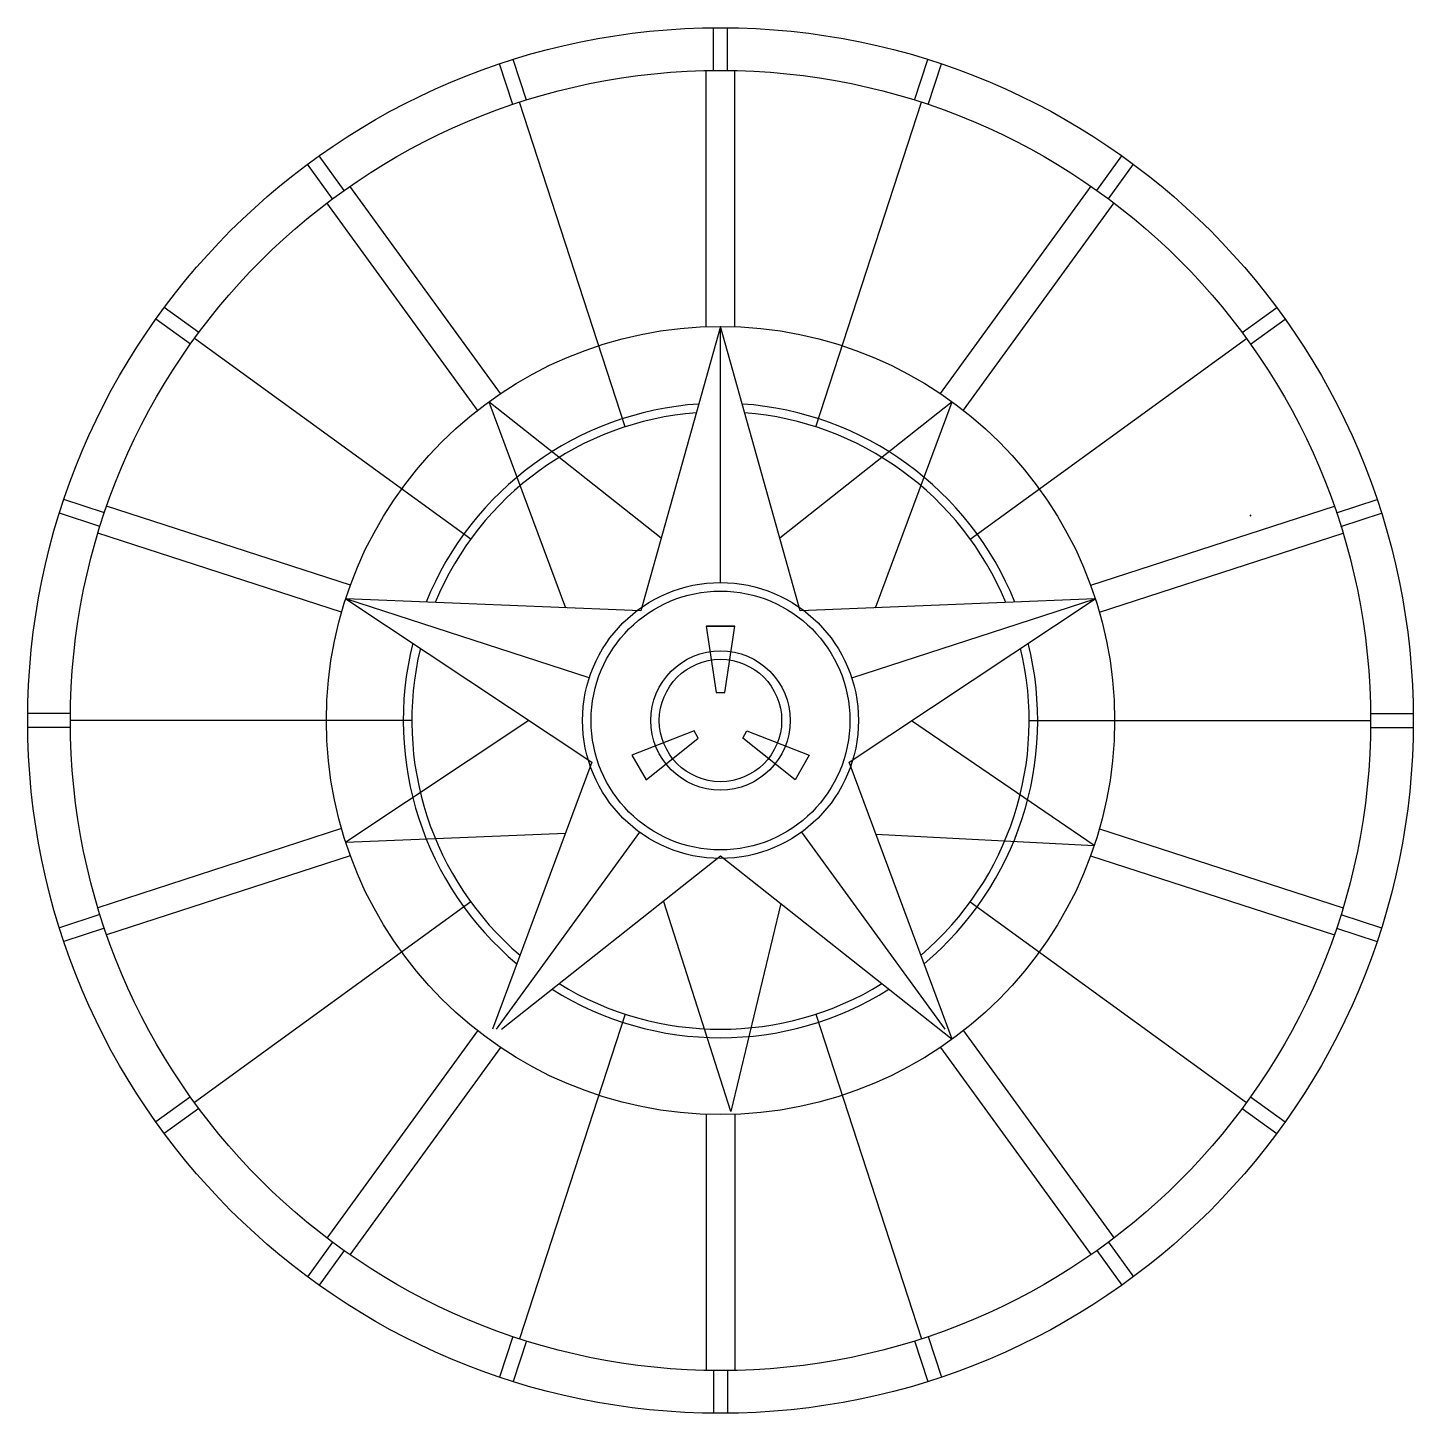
# Model space of a CAD drawing. Header units: millimetres. Extents: x -104415 to -55715, y -123917 to -75217.
import ezdxf

# ---------------------------------------------------------------- set-up
doc = ezdxf.new("R2010")
doc.units = ezdxf.units.MM
doc.header["$LTSCALE"] = 5
doc.layers.add('5HAT', color=8, linetype='Continuous')

msp = doc.modelspace()

# ---------------------------------------------------------------- linework, layer by layer
at = {"layer": '5HAT'}
for p, q in [((-80315, -76717), (-80315, -75217)), ((-79815, -76717), (-79815, -75217)), ((-86888, -77758), (-87352, -76331)), ((-73241, -77758), (-72778, -76331)), ((-87364, -77913), (-87827, -76486)), ((-80565, -85717), (-80565, -76717)), ((-79565, -85726), (-79565, -76717)), ((-72766, -77913), (-72302, -76486)), ((-83418, -89248), (-87126, -77835)), ((-76712, -89248), (-73004, -77835)), ((-93293, -80934), (-94175, -79720)), ((-66836, -80934), (-65954, -79720)), ((-93698, -81228), (-94580, -80014)), ((-66432, -81228), (-65550, -80014)), ((-87796, -88075), (-93091, -80787)), ((-72328, -88068), (-67038, -80787)), ((-88610, -88656), (-93900, -81375)), ((-71525, -88663), (-66229, -81375)), ((-98404, -85934), (-99617, -85052)), ((-61726, -85934), (-60512, -85052)), ((-98698, -86338), (-99911, -85457)), ((-61432, -86338), (-60218, -85457)), ((-88843, -93189), (-98551, -86136)), ((-80065, -85717), (-82861, -95718)), ((-77268, -95718), (-80065, -85717)), ((-80065, -94717), (-80065, -85717)), ((-71287, -93189), (-61579, -86136)), ((-88206, -88362), (-85514, -95607)), ((-82146, -93160), (-88206, -88362)), ((-71924, -88362), (-77983, -93160)), ((-74615, -95607), (-71924, -88362)), ((-101719, -92268), (-103146, -91805)), ((-93074, -94814), (-101642, -92030)), ((-67047, -94811), (-58488, -92030)), ((-58410, -92268), (-56984, -91805)), ((-101874, -92744), (-103300, -92280)), ((-61430, -92340), (-61464, -92386)), ((-58256, -92744), (-56829, -92280)), ((-93391, -95763), (-101951, -92981)), ((-66747, -95765), (-58179, -92981)), ((-84677, -98068), (-93237, -95287)), ((-82861, -95718), (-93237, -95287)), ((-93237, -95287), (-84590, -101037)), ((-66893, -95287), (-77268, -95718)), ((-75540, -101037), (-66893, -95287)), ((-75452, -98068), (-66893, -95287)), ((-102915, -99317), (-104415, -99317)), ((-57215, -99317), (-55715, -99317)), ((-102915, -99817), (-104415, -99817)), ((-90915, -99567), (-102915, -99567)), ((-86801, -99567), (-93237, -103847)), ((-66930, -103960), (-73355, -99584)), ((-69215, -99567), (-57215, -99567)), ((-57215, -99817), (-55715, -99817)), ((-84590, -101037), (-88074, -110417)), ((-71917, -110767), (-75540, -101037)), ((-93383, -103368), (-101951, -106152)), ((-93237, -103847), (-85514, -103526)), ((-82916, -103491), (-87948, -110417)), ((-77214, -103491), (-72182, -110417)), ((-74602, -103557), (-66930, -103960)), ((-66738, -103371), (-58179, -106152)), ((-93082, -104322), (-101642, -107103)), ((-87757, -110417), (-80065, -104325)), ((-80065, -104325), (-71917, -110767)), ((-67056, -104320), (-58488, -107103)), ((-88843, -105944), (-98551, -112998)), ((-79705, -113306), (-82056, -105944)), ((-77946, -106000), (-79705, -113306)), ((-71287, -105944), (-61579, -112998)), ((-101874, -106390), (-103300, -106854)), ((-58256, -106390), (-56829, -106854)), ((-101719, -106866), (-103146, -107329)), ((-58410, -106866), (-56984, -107329)), ((-83418, -109886), (-87126, -121299)), ((-76712, -109886), (-73004, -121299)), ((-88610, -110478), (-93900, -117759)), ((-71525, -110471), (-66229, -117759)), ((-87796, -111058), (-93091, -118347)), ((-72328, -111066), (-67038, -118347)), ((-98698, -112796), (-99911, -113677)), ((-61432, -112796), (-60218, -113677)), ((-98404, -113200), (-99617, -114082)), ((-80565, -113408), (-80565, -122417)), ((-79565, -113417), (-79565, -122417)), ((-61726, -113200), (-60512, -114082)), ((-93698, -117906), (-94580, -119120)), ((-93293, -118200), (-94175, -119413)), ((-66836, -118200), (-65954, -119413)), ((-66432, -117906), (-65550, -119120)), ((-87364, -121221), (-87827, -122648)), ((-72766, -121221), (-72302, -122648)), ((-86888, -121376), (-87352, -122802)), ((-73241, -121376), (-72778, -122802)), ((-80315, -122417), (-80315, -123917)), ((-79815, -122417), (-79815, -123917))]:
    msp.add_line(p, q, dxfattribs=at)
msp.add_lwpolyline([(-80565, -96254), (-79565, -96254)], dxfattribs=at)
for points in [[(-80565, -96254), (-80215, -98578), (-79915, -98578), (-79565, -96254)], [(-83183, -100790), (-82683, -101656), (-80846, -100191), (-80996, -99931)], [(-79284, -100191), (-79134, -99931), (-76946, -100790), (-77446, -101656)]]:
    msp.add_lwpolyline(points, close=True, dxfattribs=at)
for radius in [24350, 22850, 13850, 4850, 4550, 2450, 2150]:
    msp.add_circle((-80065, -99567), radius, dxfattribs=at)
for radius, start, end in [(11150, 93.9206, 158.0794), (11150, 21.9206, 86.0794), (10850, 94.484, 157.516), (10850, 22.484, 85.516), (11150, 165.9206, 230.0794), (11150, 309.9517, 14.0794), (10850, 166.484, 229.516), (10850, 310.5147, 13.516), (11150, 237.9206, 302.0794), (10850, 238.484, 301.516)]:
    msp.add_arc((-80065, -99567), radius, start, end, dxfattribs=at)

doc.saveas('drawing.dxf')
